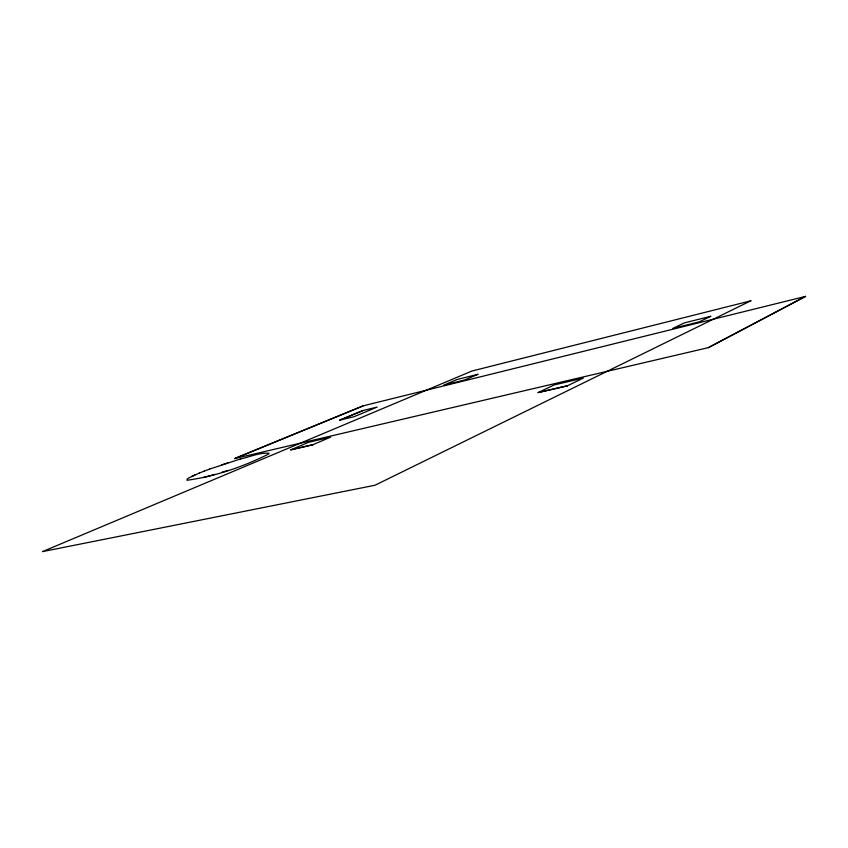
<?xml version="1.0" encoding="UTF-8"?>
<svg xmlns="http://www.w3.org/2000/svg" width="848" height="848" viewBox="0 0 848 848"><rect width="100%" height="100%" fill="white"/><g stroke="black" fill="none" stroke-linecap="round" stroke-linejoin="round"><path stroke-width="1.27" d="M240.154 459.044C249.609 457.04 259.34 452.419 269.039 453.277L268.763 453.956C243.323 466.739 215.148 476.438 186.942 480.275L187.27 478.972L188.934 477.869L199.227 473.089M805.589 296.365L708.409 347.627L234.61 458.577L363.273 405.81L805.6 296.387L708.409 347.627M567.45 385.798L583.254 378.113L554.21 384.897L538.109 392.592L567.45 385.798L538.098 392.571M191.531 476.512L194.998 474.901M312.848 444.734L330.688 437.102L308.714 442.243L290.758 449.853L312.848 444.734L290.747 449.832M339.677 420.173L362.986 410.517L377.212 407.061L354.019 416.718L339.677 420.173L362.986 410.538M234.62 458.588L363.283 405.832M199.227 473.11L204.114 471.138M204.124 471.159L209.551 469.103M209.551 469.114L240.164 459.065M221.529 464.927L227.783 462.87M228.197 470.333L221.54 472.431M215.053 474.371L203.255 477.604M750.84 300.796L375.007 485.247L42.411 551.635L472.05 370.989L750.851 300.817M710.73 316.304L699.42 321.816L672.846 328.399L684.442 322.855L710.741 316.325M477.89 374.318L464.577 380.021L443.727 385.172L457.178 379.48L477.89 374.339"/></g></svg>
